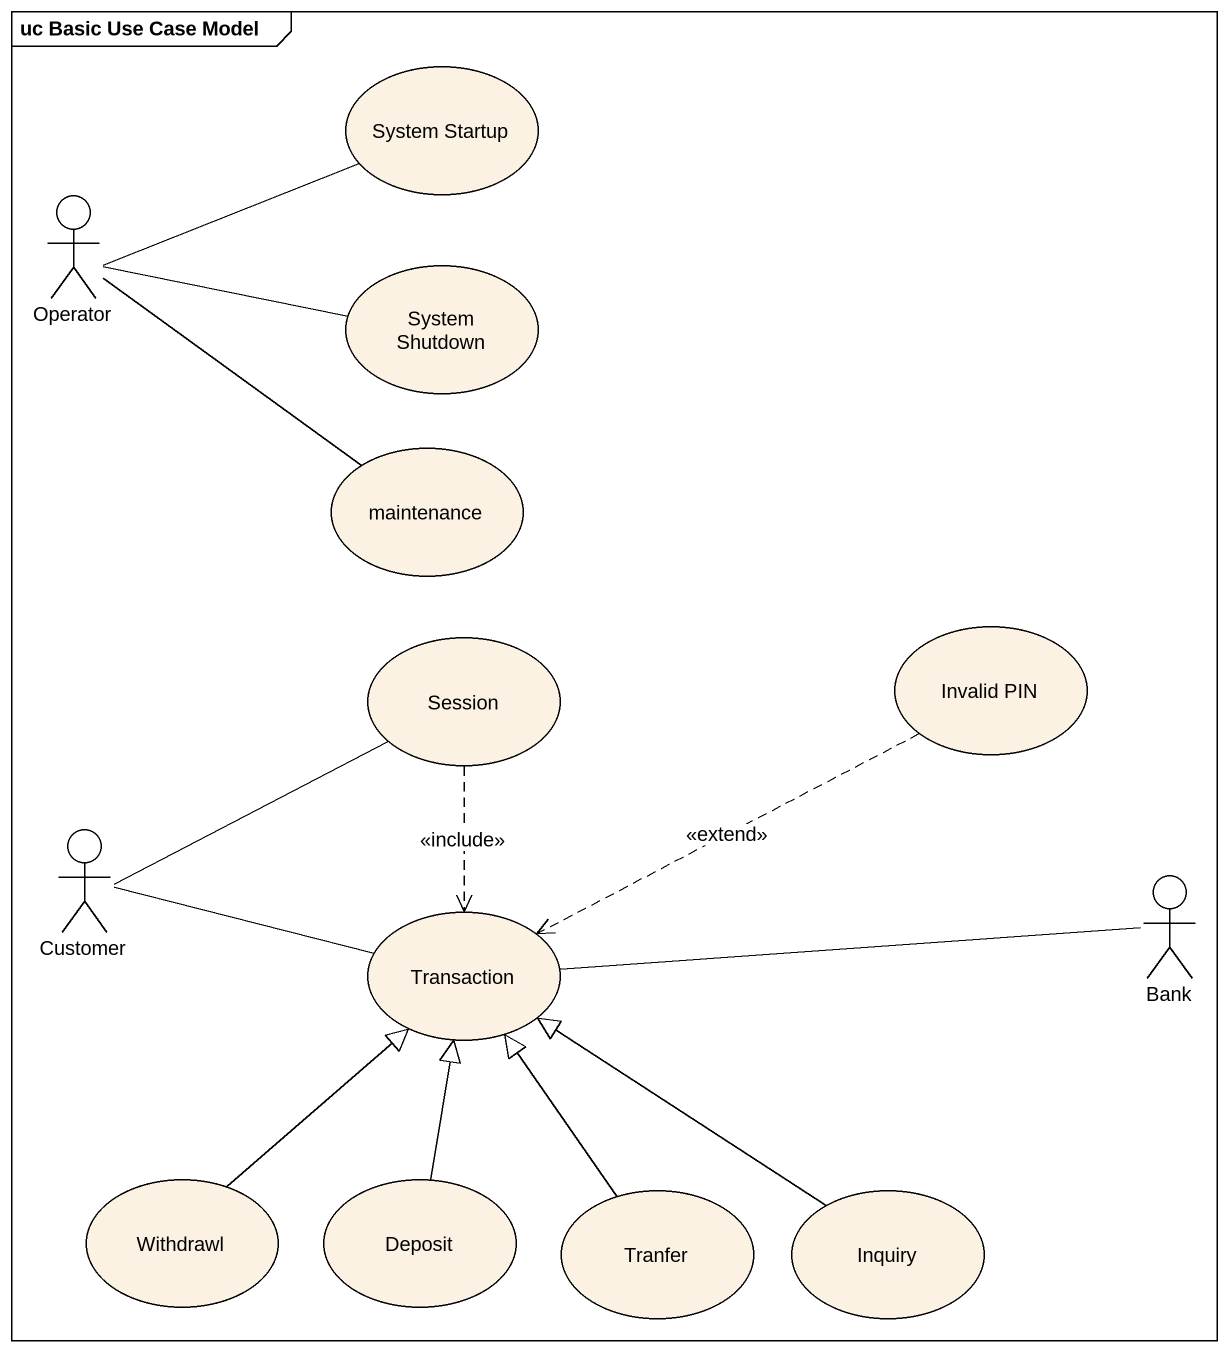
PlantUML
@startuml
mainframe uc Basic Use Case Model
usecase "System Startup" as System_Startup
actor Operator
usecase "System Shutdown" as System_Shutdown
usecase maintenance
usecase Session
usecase "Invalid PIN" as Invalid_PIN
actor Customer
actor Bank
usecase Transaction
usecase Withdrawl
usecase Deposit
usecase Tranfer
usecase Inquiry
Operator -right- System_Startup
Operator -right- System_Shutdown
Operator -- maintenance
Session ..> Transaction : <<include>>
Invalid_PIN .left.> Transaction : <<extend>>
Customer -right- Session
Customer -right- Transaction
Transaction -right- Bank
Withdrawl -up-|> Transaction
Deposit -up-|> Transaction
Tranfer -up-|> Transaction
Inquiry -up-|> Transaction
@enduml
